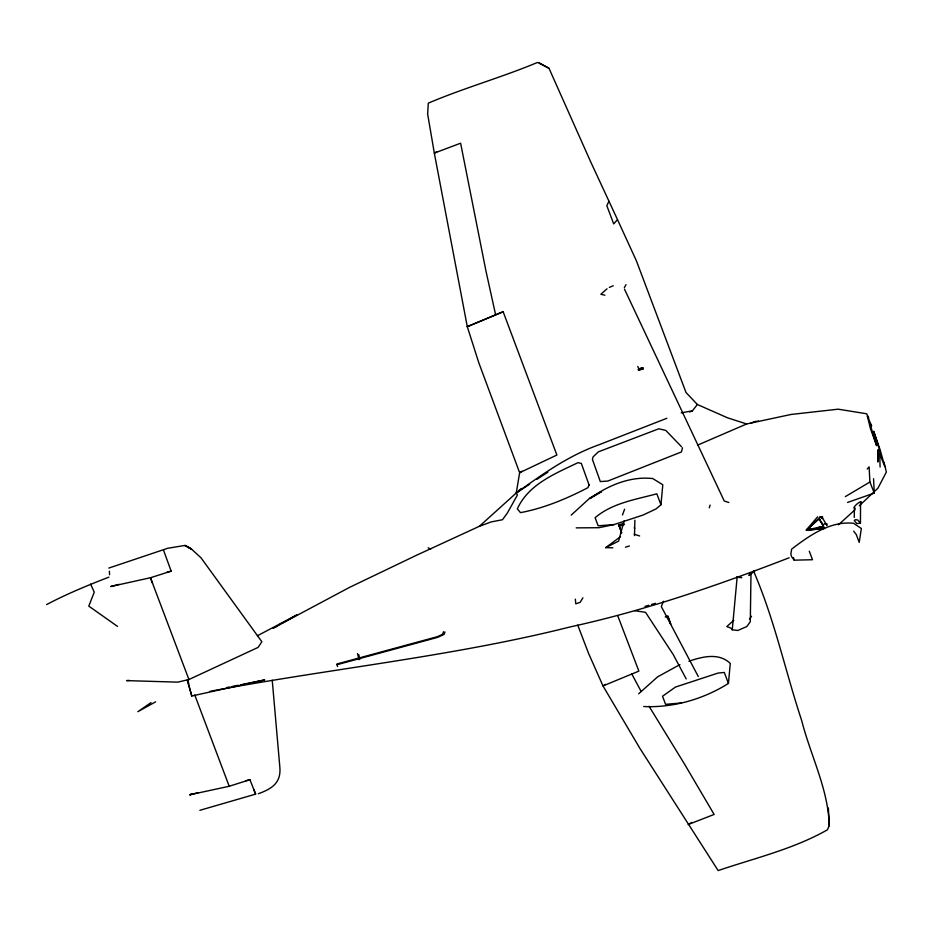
<?xml version="1.0" encoding="UTF-8"?>
<svg xmlns="http://www.w3.org/2000/svg" width="933" height="933" viewBox="0 0 933 933"><rect width="100%" height="100%" fill="white"/><g stroke="black" fill="none" stroke-linecap="round" stroke-linejoin="round"><path stroke-width="1.4" d="M750.995 573.305L750.307 621.728L746.843 626.521L737.805 630.475L732.265 629.787L730.831 628.072L726.772 626.591L733.793 620.363M753.479 570.926C774.483 619.197 785.213 670.815 801.704 720.603C810.579 755.613 828.364 789.201 829.25 825.717L827.361 829.845C793.447 849.1 754.879 858.103 718.153 870.571L639.7 748.044L602.986 685.918L588.618 653.497L577.725 625.087M860.564 501.942L860.436 523.168L856.821 523.541L854.231 520.521L855.363 519.704L857.8 520.008L860.436 523.168M634.51 535.589L634.883 520.194M337.571 666.57L336.941 663.993L437.402 636.679L442.569 634.3L443.525 631.688M624.084 520.882L618.626 541.093L605.704 547.648L612.864 547.811M823.069 525.209L818.952 518.561L820.748 516.754L822.055 517.267L821.81 518.41M576.209 527.868L598.881 527.716L614.101 524.568L643.024 515.063L656.062 508.917L660.961 504.753L662.803 484.775L652.773 478.571C630.195 475.993 607.896 485.533 589.936 498.56L601.528 491.656M732.265 629.787L737.187 576.734M643.688 706.526C673.206 707.949 703.552 699.12 728.44 683.423L730.282 663.445C718.818 652.365 702.269 656.704 688.892 661.252M682.501 447.758L681.452 451.945L607.873 481.031L600.327 481.58L592.42 459.444L593.05 456.925L598.345 451.852L658.768 428.795L665.8 430.416L681.522 446.744M109.383 571.194L109.581 574.728M709.267 507.809L710.118 505.08M444.994 631.933L444.096 634.382L437.612 637.367L336.895 664.751M622.474 514.981L624.597 509.22M663.445 601.272L661.31 606.555L698.304 676.565M791.557 550.073L790.822 553.852L791.534 556.558L794.181 560.173L812.503 559.73L809.296 551.228M608.899 201.33L606.823 205.692L613.704 223.908L617.506 219.628L590.566 161.584L548.989 68.272L537.525 62.429C501.639 77.474 464.074 87.9 428.305 103.155L427.652 114.083L434.323 153.105L467.293 326.667L478.757 362.622L519.634 472.716L516.264 492.997L517.36 495.12L507.319 513.103L502.479 519.728L491.201 521.92L479.399 526.282L416.794 555.123L349.432 587.428L279.667 624.644M624.364 287.609L626.008 284.658M750.295 573.084L748.849 575.498L754.727 571.019M582.915 597.82L580.081 602.426L575.743 603.803L575.358 599.173M860.774 503.004L861.194 501.686C859.13 501.208 850.441 509.535 855.351 508.24M749.549 619.045L751.531 616.223M822.509 518.503L822.486 516.672L820.025 516.684L818.334 519.366L820.41 520.089M826.918 525.571L826.883 523.74L824.434 523.763L822.696 525.687L823.163 526.923M689.767 411.978L692.414 410.847L697.371 404.49L727.577 417.832L746.633 423.967L791.079 414.462L838.161 409.179L866.675 413.786L868.786 418.007M867.189 469.031L869.124 466.873L869.894 482.034L874.291 493.079L847.572 502.444M817.623 516.824L806.357 529.956L823.361 526.41L817.331 527.856L823.547 526.504L824.305 527.646M814.882 522.468L818.661 518.806L806.45 530.236L824.62 528.463M855.176 509.616L838.487 524.789M859.281 505.779L877.976 488.134L886.35 472.075L884.029 462.173M818.882 518.888L806.45 530.236M571.183 515.133L590.029 497.907L601.342 491.656M521.267 488.472L479.399 526.282M607.01 288.798L600.864 294.315L604.899 295.19M638.662 693.802L657.613 676.845L679.912 664.599M809.506 527.262L806.555 529.897L810.614 529.069M605.704 547.648L620.55 536.627M791.371 549.362C809.051 535.775 830.078 520.777 853.578 523.273L861.334 528.51L859.223 542.411L856.226 534.469L853.648 531.169M150.994 702.607L137.874 711.692L155.624 701.826M529.641 484.18L516.264 492.997C542.493 474.186 568.652 455.502 599.348 444.644L666.862 418.287M536.942 479.364L547.893 472.145M522.025 471.177L519.634 472.716L556.884 455.024L503.144 311.727L467.293 326.667L503.144 311.727M605.435 684.367L602.986 685.918L638.872 671.119L617.809 615.932M845.321 496.613L869.894 482.034M691.878 822.37L688.157 824.55L714.13 814.439L684.402 763.894L649.088 706.328M436.842 151.671L434.323 153.105L460.61 143.204L485.953 270.99L495.645 314.887M274.64 627.501L277.148 626.066M273.182 628.352L280.658 624.119M283.142 622.708L296.834 614.929L257.391 635.77M46.65 604.537C66.698 593.983 87.749 585.318 108.893 577.142M108.811 568.08L167.73 548.277L184.839 545.443L187.498 546.61L191.557 549.152L201.003 557.806L261.87 641.752L258.068 647.42L188.933 679.527L177.771 682.151L126.573 680.612L129.43 680.414M258.324 793.738C272.156 788.735 281.556 782.647 279.772 766.343L272.238 680.215M746.633 423.967L697.966 444.971M750.715 423.279L754.727 421.541L758.471 421.121M609.342 287.364L613.249 285.79M789.143 557.782C717.769 585.353 645.146 610.602 570.308 626.894C451.875 656.692 329.92 668.646 210.042 691.318M192.525 793.831L189.807 794.788L229.215 786.274L249.927 779.685L255.607 793.983M192.536 793.866L189.807 794.788L198.193 792.677M163.543 550.225L171.159 571.148L150.458 577.737L110.7 586.519L119.132 584.373M618.812 524.929L621.635 532.79L618.812 524.929L624.025 523.273M619.15 526.212L624.352 524.556M665.241 616.981L667.853 616.153L670.664 624.014L667.853 616.153M643.129 368.99L638.499 369.993M625.495 547.204L629.402 545.968M644.948 606.403L648.878 605.237M651.502 604.467L655.433 603.313M199.86 810.31L255.665 794.123L253.706 789.528M639.082 369.969L643.059 368.85M639.525 368.593L642.744 367.73M166.949 572.221L171.159 571.148M245.729 780.734L249.927 779.685M187.37 680.309L191.778 696.018L264.739 679.9L240.807 684.74M226.731 687.586L229.541 687.026M232.352 686.455L237.985 685.312M681.253 412.841L692.414 410.847M817.926 529.209L824.48 528.206L806.497 530.376M681.475 702.957L665.579 704.333L662.523 696.251L675.48 687.061L718.06 673.066L724.3 672.46L728.44 683.423M614.101 524.568L598.158 525.804L595.102 517.722C612.41 502.922 635.618 499.598 656.82 493.79L660.961 504.753M736.697 577.235L741.735 577.609L738.318 576.956M820.41 519.471L819.209 519.249M634.638 610.683L645.543 612.34L673.311 654.698L686.187 678.932M728.86 502.502L724.276 501.044L624.469 289.125M634.183 534.201L639.641 535.985M638.184 369.795L639.128 370.098L638.394 369.725M188.303 547.263L184.839 545.443L191.557 549.152L188.303 547.263L189.026 547.648M539.379 62.908L548.989 68.272M428.235 547.764L430.614 549.385M117.511 626.405L88.787 606.112L94.268 592.187L90.618 584.093M697.371 404.49L685.988 392.466L636.423 260.89L617.506 219.628M823.163 525.326L819.046 518.83L823.489 526.049M822.055 517.267L826.696 525.034M631.816 674.023L641.111 691.411M637.822 366.517L638.65 368.605M879.726 453.916L884.787 466.57L880.262 450.138L873.638 431.209L876.169 438.825A15.593 0.828 72.4 0 1 880.111 453.963L879.702 453.426L880.087 467.048M152.487 583.113L150.458 577.737L188.933 679.527M194.752 694.945L229.215 786.274M191.778 696.018L187.358 679.97M793.528 557.654L794.181 560.173M634.312 527.367L634.65 528.649M188.081 680.903L188.769 683.551M357.502 653.532L359.042 659.643M358.843 654.779L359.741 659.433M873.568 478.664L874.291 493.079M828.387 808.013L829.25 825.717M854.36 509.546L854.278 517.43M878.175 449.811L877.871 461.765L878.175 449.811M867.375 416.025L870.349 428.34L876.623 445.694L874.606 439.385A15.593 0.828 72.4 0 1 870.664 424.247L871.655 425.984L867.375 416.025M589.085 484.997L587.942 487.667C567.054 498.537 543.951 508.287 520.462 512.637L517.337 508.847C528.638 484.157 555.053 473.707 578.028 462.663L581.329 463.421L589.085 484.997M642.802 367.859L639.886 368.943L642.79 367.859"/></g></svg>
